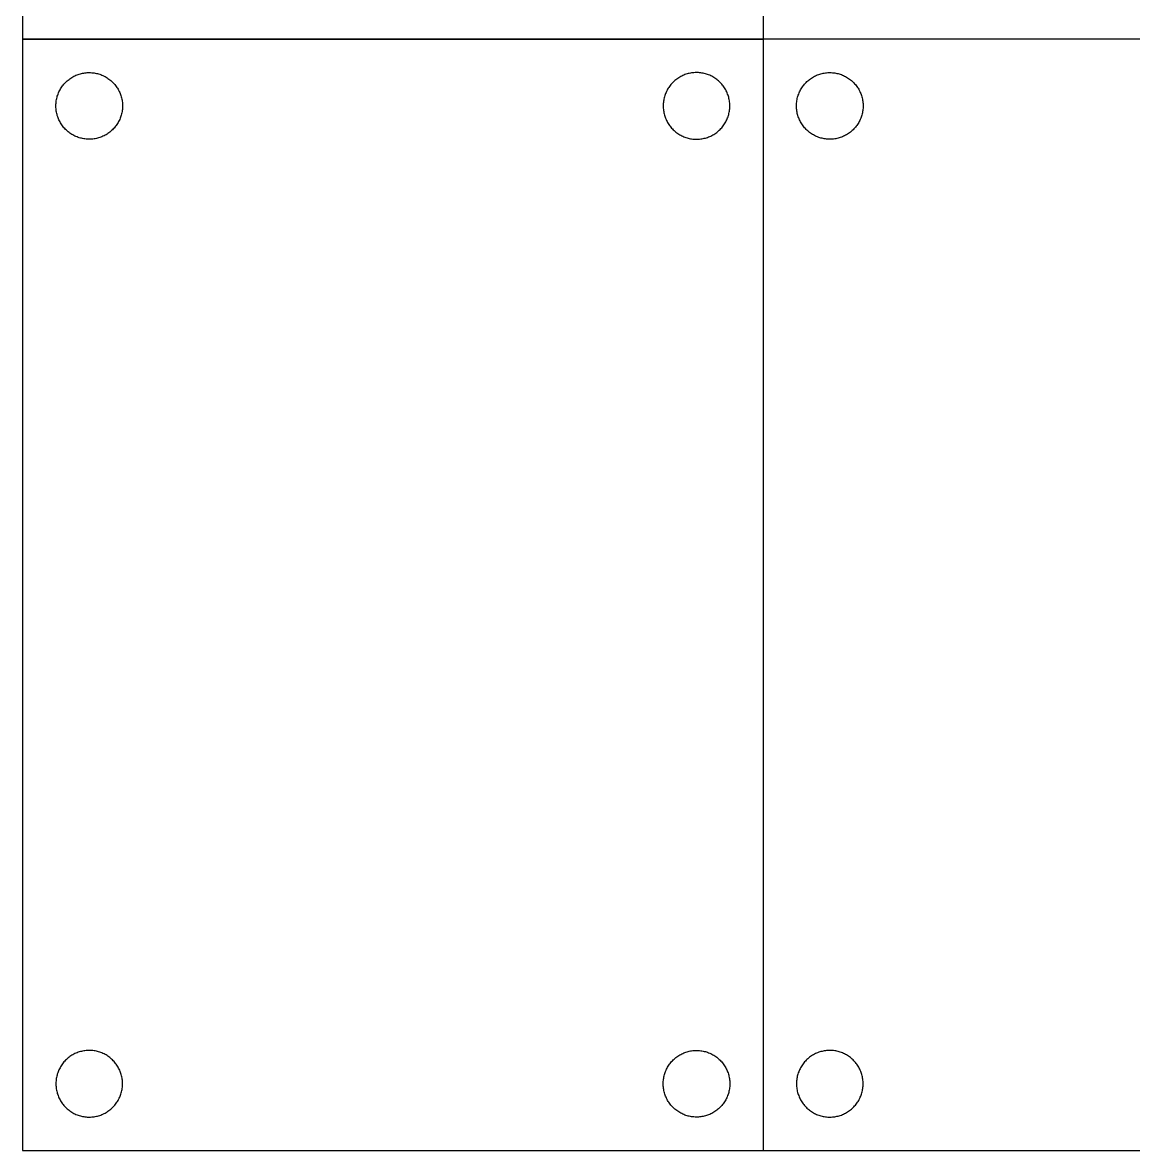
# Model space of a CAD drawing. Header units: millimetres. Extents: x 0 to 100, y 0 to 100.
# Drawn here: x 0 to 50, y 0 to 50.8 of the extents above; entities that cross this region are included whole.
import ezdxf

# ---------------------------------------------------------------- set-up
doc = ezdxf.new("R2010")
doc.units = ezdxf.units.MM
doc.header["$MEASUREMENT"] = 0
doc.layers.add('Default', color=178, linetype='Continuous', true_color=0x000000)

msp = doc.modelspace()

# ---------------------------------------------------------------- linework, layer by layer
at = {"layer": 'Default'}
for p, q in [((0, 100), (0, 0)), ((33.333, 100), (33.333, 0)), ((0, 50), (33.333, 50)), ((100, 50), (0, 50)), ((33.333, 50), (33.333, 0)), ((2.091, 48.193), (2.133, 48.224)), ((2.133, 48.224), (2.176, 48.253)), ((2.176, 48.253), (2.22, 48.281)), ((2.22, 48.281), (2.265, 48.308)), ((2.265, 48.308), (2.311, 48.332)), ((2.311, 48.332), (2.358, 48.355)), ((2.358, 48.355), (2.405, 48.377)), ((2.405, 48.377), (2.453, 48.397)), ((2.453, 48.397), (2.502, 48.415)), ((2.502, 48.415), (2.551, 48.431)), ((2.551, 48.431), (2.601, 48.446)), ((2.601, 48.446), (2.652, 48.459)), ((2.652, 48.459), (2.703, 48.47)), ((2.703, 48.47), (2.754, 48.48)), ((2.754, 48.48), (2.805, 48.487)), ((2.805, 48.487), (2.857, 48.493)), ((2.857, 48.493), (2.909, 48.497)), ((2.909, 48.497), (2.961, 48.499)), ((2.961, 48.499), (3.013, 48.5)), ((3.013, 48.5), (3.065, 48.499)), ((3.065, 48.499), (3.117, 48.495)), ((3.117, 48.495), (3.169, 48.49)), ((3.169, 48.49), (3.22, 48.484)), ((3.22, 48.484), (3.272, 48.475)), ((3.272, 48.475), (3.323, 48.465)), ((3.323, 48.465), (3.374, 48.453)), ((3.374, 48.453), (3.424, 48.439)), ((3.424, 48.439), (3.473, 48.423)), ((3.473, 48.423), (3.523, 48.406)), ((3.523, 48.406), (3.571, 48.387)), ((3.571, 48.387), (3.619, 48.366)), ((3.619, 48.366), (3.666, 48.344)), ((3.666, 48.344), (3.712, 48.32)), ((3.712, 48.32), (3.758, 48.295)), ((3.758, 48.295), (3.802, 48.268)), ((3.802, 48.268), (3.845, 48.239)), ((3.845, 48.239), (3.888, 48.209)), ((29.488, 48.239), (29.445, 48.209)), ((29.531, 48.268), (29.488, 48.239)), ((29.576, 48.295), (29.531, 48.268)), ((29.621, 48.32), (29.576, 48.295)), ((29.667, 48.344), (29.621, 48.32)), ((29.715, 48.366), (29.667, 48.344)), ((29.762, 48.387), (29.715, 48.366)), ((29.811, 48.406), (29.762, 48.387)), ((29.86, 48.423), (29.811, 48.406)), ((29.91, 48.439), (29.86, 48.423)), ((29.96, 48.453), (29.91, 48.439)), ((30.01, 48.465), (29.96, 48.453)), ((30.061, 48.475), (30.01, 48.465)), ((30.113, 48.484), (30.061, 48.475)), ((30.164, 48.49), (30.113, 48.484)), ((30.216, 48.495), (30.164, 48.49)), ((30.268, 48.499), (30.216, 48.495)), ((30.32, 48.5), (30.268, 48.499)), ((30.372, 48.499), (30.32, 48.5)), ((30.424, 48.497), (30.372, 48.499)), ((30.476, 48.493), (30.424, 48.497)), ((30.528, 48.487), (30.476, 48.493)), ((30.58, 48.48), (30.528, 48.487)), ((30.631, 48.47), (30.58, 48.48)), ((30.682, 48.459), (30.631, 48.47)), ((30.732, 48.446), (30.682, 48.459)), ((30.782, 48.431), (30.732, 48.446)), ((30.831, 48.415), (30.782, 48.431)), ((30.88, 48.397), (30.831, 48.415)), ((30.928, 48.377), (30.88, 48.397)), ((30.976, 48.355), (30.928, 48.377)), ((31.022, 48.332), (30.976, 48.355)), ((31.068, 48.308), (31.022, 48.332)), ((31.113, 48.281), (31.068, 48.308)), ((31.157, 48.253), (31.113, 48.281)), ((31.2, 48.224), (31.157, 48.253)), ((31.242, 48.193), (31.2, 48.224)), ((35.425, 48.193), (35.466, 48.224)), ((35.466, 48.224), (35.509, 48.253)), ((35.509, 48.253), (35.553, 48.281)), ((35.553, 48.281), (35.598, 48.308)), ((35.598, 48.308), (35.644, 48.332)), ((35.644, 48.332), (35.691, 48.355)), ((35.691, 48.355), (35.738, 48.377)), ((35.738, 48.377), (35.786, 48.397)), ((35.786, 48.397), (35.835, 48.415)), ((35.835, 48.415), (35.885, 48.431)), ((35.885, 48.431), (35.935, 48.446)), ((35.935, 48.446), (35.985, 48.459)), ((35.985, 48.459), (36.036, 48.47)), ((36.036, 48.47), (36.087, 48.48)), ((36.087, 48.48), (36.139, 48.487)), ((36.139, 48.487), (36.19, 48.493)), ((36.19, 48.493), (36.242, 48.497)), ((36.242, 48.497), (36.294, 48.499)), ((36.294, 48.499), (36.346, 48.5)), ((36.346, 48.5), (36.398, 48.499)), ((36.398, 48.499), (36.45, 48.495)), ((36.45, 48.495), (36.502, 48.49)), ((36.502, 48.49), (36.554, 48.484)), ((36.554, 48.484), (36.605, 48.475)), ((36.605, 48.475), (36.656, 48.465)), ((36.656, 48.465), (36.707, 48.453)), ((36.707, 48.453), (36.757, 48.439)), ((36.757, 48.439), (36.807, 48.423)), ((36.807, 48.423), (36.856, 48.406)), ((36.856, 48.406), (36.904, 48.387)), ((36.904, 48.387), (36.952, 48.366)), ((36.952, 48.366), (36.999, 48.344)), ((36.999, 48.344), (37.045, 48.32)), ((37.045, 48.32), (37.091, 48.295)), ((37.091, 48.295), (37.135, 48.268)), ((37.135, 48.268), (37.179, 48.239)), ((37.179, 48.239), (37.221, 48.209)), ((1.662, 47.678), (1.686, 47.724)), ((1.686, 47.724), (1.712, 47.769)), ((1.712, 47.769), (1.739, 47.813)), ((1.739, 47.813), (1.768, 47.856)), ((1.768, 47.856), (1.799, 47.898)), ((1.799, 47.898), (1.831, 47.94)), ((1.831, 47.94), (1.864, 47.98)), ((1.864, 47.98), (1.899, 48.018)), ((1.899, 48.018), (1.935, 48.056)), ((1.935, 48.056), (1.972, 48.092)), ((1.972, 48.092), (2.011, 48.127)), ((2.011, 48.127), (2.05, 48.161)), ((2.05, 48.161), (2.091, 48.193)), ((3.888, 48.209), (3.929, 48.177)), ((3.929, 48.177), (3.97, 48.144)), ((3.97, 48.144), (4.009, 48.11)), ((4.009, 48.11), (4.047, 48.074)), ((4.047, 48.074), (4.083, 48.037)), ((4.083, 48.037), (4.119, 47.999)), ((4.119, 47.999), (4.153, 47.96)), ((4.153, 47.96), (4.185, 47.919)), ((4.185, 47.919), (4.217, 47.877)), ((4.217, 47.877), (4.246, 47.835)), ((4.246, 47.835), (4.275, 47.791)), ((4.275, 47.791), (4.301, 47.746)), ((4.301, 47.746), (4.326, 47.701)), ((29.032, 47.746), (29.007, 47.701)), ((29.059, 47.791), (29.032, 47.746)), ((29.087, 47.835), (29.059, 47.791)), ((29.117, 47.877), (29.087, 47.835)), ((29.148, 47.919), (29.117, 47.877)), ((29.181, 47.96), (29.148, 47.919)), ((29.215, 47.999), (29.181, 47.96)), ((29.25, 48.037), (29.215, 47.999)), ((29.287, 48.074), (29.25, 48.037)), ((29.324, 48.11), (29.287, 48.074)), ((29.364, 48.144), (29.324, 48.11)), ((29.404, 48.177), (29.364, 48.144)), ((29.445, 48.209), (29.404, 48.177)), ((31.283, 48.161), (31.242, 48.193)), ((31.323, 48.127), (31.283, 48.161)), ((31.361, 48.092), (31.323, 48.127)), ((31.399, 48.056), (31.361, 48.092)), ((31.435, 48.018), (31.399, 48.056)), ((31.469, 47.98), (31.435, 48.018)), ((31.503, 47.94), (31.469, 47.98)), ((31.534, 47.898), (31.503, 47.94)), ((31.565, 47.856), (31.534, 47.898)), ((31.594, 47.813), (31.565, 47.856)), ((31.621, 47.769), (31.594, 47.813)), ((31.647, 47.724), (31.621, 47.769)), ((31.672, 47.678), (31.647, 47.724)), ((34.995, 47.678), (35.019, 47.724)), ((35.019, 47.724), (35.045, 47.769)), ((35.045, 47.769), (35.073, 47.813)), ((35.073, 47.813), (35.102, 47.856)), ((35.102, 47.856), (35.132, 47.898)), ((35.132, 47.898), (35.164, 47.94)), ((35.164, 47.94), (35.197, 47.98)), ((35.197, 47.98), (35.232, 48.018)), ((35.232, 48.018), (35.268, 48.056)), ((35.268, 48.056), (35.305, 48.092)), ((35.305, 48.092), (35.344, 48.127)), ((35.344, 48.127), (35.384, 48.161)), ((35.384, 48.161), (35.425, 48.193)), ((37.221, 48.209), (37.263, 48.177)), ((37.263, 48.177), (37.303, 48.144)), ((37.303, 48.144), (37.342, 48.11)), ((37.342, 48.11), (37.38, 48.074)), ((37.38, 48.074), (37.417, 48.037)), ((37.417, 48.037), (37.452, 47.999)), ((37.452, 47.999), (37.486, 47.96)), ((37.486, 47.96), (37.519, 47.919)), ((37.519, 47.919), (37.55, 47.877)), ((37.55, 47.877), (37.58, 47.835)), ((37.58, 47.835), (37.608, 47.791)), ((37.608, 47.791), (37.635, 47.746)), ((37.635, 47.746), (37.66, 47.701)), ((1.511, 47.182), (1.518, 47.233)), ((1.518, 47.233), (1.527, 47.285)), ((1.527, 47.285), (1.538, 47.336)), ((1.538, 47.336), (1.551, 47.386)), ((1.551, 47.386), (1.565, 47.436)), ((1.565, 47.436), (1.581, 47.486)), ((1.581, 47.486), (1.599, 47.535)), ((1.599, 47.535), (1.618, 47.583)), ((1.618, 47.583), (1.639, 47.631)), ((1.639, 47.631), (1.662, 47.678)), ((4.326, 47.701), (4.35, 47.654)), ((4.35, 47.654), (4.372, 47.607)), ((4.372, 47.607), (4.392, 47.559)), ((4.392, 47.559), (4.411, 47.51)), ((4.411, 47.51), (4.427, 47.461)), ((4.427, 47.461), (4.443, 47.411)), ((4.443, 47.411), (4.456, 47.361)), ((4.456, 47.361), (4.468, 47.31)), ((4.468, 47.31), (4.477, 47.259)), ((4.477, 47.259), (4.486, 47.208)), ((4.486, 47.208), (4.492, 47.156)), ((28.848, 47.208), (28.841, 47.156)), ((28.856, 47.259), (28.848, 47.208)), ((28.866, 47.31), (28.856, 47.259)), ((28.877, 47.361), (28.866, 47.31)), ((28.891, 47.411), (28.877, 47.361)), ((28.906, 47.461), (28.891, 47.411)), ((28.923, 47.51), (28.906, 47.461)), ((28.941, 47.559), (28.923, 47.51)), ((28.962, 47.607), (28.941, 47.559)), ((28.983, 47.654), (28.962, 47.607)), ((29.007, 47.701), (28.983, 47.654)), ((31.694, 47.631), (31.672, 47.678)), ((31.715, 47.583), (31.694, 47.631)), ((31.735, 47.535), (31.715, 47.583)), ((31.753, 47.486), (31.735, 47.535)), ((31.769, 47.436), (31.753, 47.486)), ((31.783, 47.386), (31.769, 47.436)), ((31.795, 47.336), (31.783, 47.386)), ((31.806, 47.285), (31.795, 47.336)), ((31.815, 47.233), (31.806, 47.285)), ((31.822, 47.182), (31.815, 47.233)), ((34.844, 47.182), (34.852, 47.233)), ((34.852, 47.233), (34.861, 47.285)), ((34.861, 47.285), (34.871, 47.336)), ((34.871, 47.336), (34.884, 47.386)), ((34.884, 47.386), (34.898, 47.436)), ((34.898, 47.436), (34.914, 47.486)), ((34.914, 47.486), (34.932, 47.535)), ((34.932, 47.535), (34.951, 47.583)), ((34.951, 47.583), (34.972, 47.631)), ((34.972, 47.631), (34.995, 47.678)), ((37.66, 47.701), (37.683, 47.654)), ((37.683, 47.654), (37.705, 47.607)), ((37.705, 47.607), (37.725, 47.559)), ((37.725, 47.559), (37.744, 47.51)), ((37.744, 47.51), (37.761, 47.461)), ((37.761, 47.461), (37.776, 47.411)), ((37.776, 47.411), (37.789, 47.361)), ((37.789, 47.361), (37.801, 47.31)), ((37.801, 47.31), (37.811, 47.259)), ((37.811, 47.259), (37.819, 47.208)), ((37.819, 47.208), (37.825, 47.156)), ((1.5, 47.026), (1.502, 47.078)), ((1.5, 46.974), (1.5, 47.026)), ((1.502, 46.922), (1.5, 46.974)), ((1.502, 47.078), (1.506, 47.13)), ((1.506, 46.87), (1.502, 46.922)), ((1.506, 47.13), (1.511, 47.182)), ((1.511, 46.818), (1.506, 46.87)), ((1.518, 46.767), (1.511, 46.818)), ((1.527, 46.715), (1.518, 46.767)), ((1.538, 46.664), (1.527, 46.715)), ((4.477, 46.741), (4.468, 46.69)), ((4.486, 46.792), (4.477, 46.741)), ((4.492, 46.844), (4.486, 46.792)), ((4.492, 47.156), (4.496, 47.104)), ((4.496, 46.896), (4.492, 46.844)), ((4.496, 47.104), (4.499, 47.052)), ((4.499, 46.948), (4.496, 46.896)), ((4.499, 47.052), (4.5, 47)), ((4.5, 47), (4.499, 46.948)), ((28.834, 47.052), (28.833, 47)), ((28.833, 47), (28.834, 46.948)), ((28.837, 47.104), (28.834, 47.052)), ((28.834, 46.948), (28.837, 46.896)), ((28.841, 47.156), (28.837, 47.104)), ((28.837, 46.896), (28.841, 46.844)), ((28.841, 46.844), (28.848, 46.792)), ((28.848, 46.792), (28.856, 46.741)), ((28.856, 46.741), (28.866, 46.69)), ((31.795, 46.664), (31.806, 46.715)), ((31.806, 46.715), (31.815, 46.767)), ((31.815, 46.767), (31.822, 46.818)), ((31.828, 47.13), (31.822, 47.182)), ((31.822, 46.818), (31.828, 46.87)), ((31.831, 47.078), (31.828, 47.13)), ((31.828, 46.87), (31.831, 46.922)), ((31.833, 47.026), (31.831, 47.078)), ((31.831, 46.922), (31.833, 46.974)), ((31.833, 46.974), (31.833, 47.026)), ((34.834, 47.026), (34.835, 47.078)), ((34.834, 46.974), (34.834, 47.026)), ((34.835, 46.922), (34.834, 46.974)), ((34.835, 47.078), (34.839, 47.13)), ((34.839, 46.87), (34.835, 46.922)), ((34.839, 47.13), (34.844, 47.182)), ((34.844, 46.818), (34.839, 46.87)), ((34.852, 46.767), (34.844, 46.818)), ((34.861, 46.715), (34.852, 46.767)), ((34.871, 46.664), (34.861, 46.715)), ((37.811, 46.741), (37.801, 46.69)), ((37.819, 46.792), (37.811, 46.741)), ((37.825, 46.844), (37.819, 46.792)), ((37.825, 47.156), (37.83, 47.104)), ((37.83, 46.896), (37.825, 46.844)), ((37.83, 47.104), (37.832, 47.052)), ((37.832, 46.948), (37.83, 46.896)), ((37.832, 47.052), (37.833, 47)), ((37.833, 47), (37.832, 46.948)), ((1.551, 46.614), (1.538, 46.664)), ((1.565, 46.564), (1.551, 46.614)), ((1.581, 46.514), (1.565, 46.564)), ((1.599, 46.465), (1.581, 46.514)), ((1.618, 46.417), (1.599, 46.465)), ((1.639, 46.369), (1.618, 46.417)), ((1.662, 46.322), (1.639, 46.369)), ((1.686, 46.276), (1.662, 46.322)), ((1.712, 46.231), (1.686, 46.276)), ((1.739, 46.187), (1.712, 46.231)), ((1.768, 46.144), (1.739, 46.187)), ((4.275, 46.209), (4.246, 46.165)), ((4.301, 46.254), (4.275, 46.209)), ((4.326, 46.299), (4.301, 46.254)), ((4.35, 46.346), (4.326, 46.299)), ((4.372, 46.393), (4.35, 46.346)), ((4.392, 46.441), (4.372, 46.393)), ((4.411, 46.49), (4.392, 46.441)), ((4.427, 46.539), (4.411, 46.49)), ((4.443, 46.589), (4.427, 46.539)), ((4.456, 46.639), (4.443, 46.589)), ((4.468, 46.69), (4.456, 46.639)), ((28.866, 46.69), (28.877, 46.639)), ((28.877, 46.639), (28.891, 46.589)), ((28.891, 46.589), (28.906, 46.539)), ((28.906, 46.539), (28.923, 46.49)), ((28.923, 46.49), (28.941, 46.441)), ((28.941, 46.441), (28.962, 46.393)), ((28.962, 46.393), (28.983, 46.346)), ((28.983, 46.346), (29.007, 46.299)), ((29.007, 46.299), (29.032, 46.254)), ((29.032, 46.254), (29.059, 46.209)), ((29.059, 46.209), (29.087, 46.165)), ((31.565, 46.144), (31.594, 46.187)), ((31.594, 46.187), (31.621, 46.231)), ((31.621, 46.231), (31.647, 46.276)), ((31.647, 46.276), (31.672, 46.322)), ((31.672, 46.322), (31.694, 46.369)), ((31.694, 46.369), (31.715, 46.417)), ((31.715, 46.417), (31.735, 46.465)), ((31.735, 46.465), (31.753, 46.514)), ((31.753, 46.514), (31.769, 46.564)), ((31.769, 46.564), (31.783, 46.614)), ((31.783, 46.614), (31.795, 46.664)), ((34.884, 46.614), (34.871, 46.664)), ((34.898, 46.564), (34.884, 46.614)), ((34.914, 46.514), (34.898, 46.564)), ((34.932, 46.465), (34.914, 46.514)), ((34.951, 46.417), (34.932, 46.465)), ((34.972, 46.369), (34.951, 46.417)), ((34.995, 46.322), (34.972, 46.369)), ((35.019, 46.276), (34.995, 46.322)), ((35.045, 46.231), (35.019, 46.276)), ((35.073, 46.187), (35.045, 46.231)), ((35.102, 46.144), (35.073, 46.187)), ((37.608, 46.209), (37.58, 46.165)), ((37.635, 46.254), (37.608, 46.209)), ((37.66, 46.299), (37.635, 46.254)), ((37.683, 46.346), (37.66, 46.299)), ((37.705, 46.393), (37.683, 46.346)), ((37.725, 46.441), (37.705, 46.393)), ((37.744, 46.49), (37.725, 46.441)), ((37.761, 46.539), (37.744, 46.49)), ((37.776, 46.589), (37.761, 46.539)), ((37.789, 46.639), (37.776, 46.589)), ((37.801, 46.69), (37.789, 46.639)), ((1.799, 46.102), (1.768, 46.144)), ((1.831, 46.06), (1.799, 46.102)), ((1.864, 46.02), (1.831, 46.06)), ((1.899, 45.982), (1.864, 46.02)), ((1.935, 45.944), (1.899, 45.982)), ((1.972, 45.908), (1.935, 45.944)), ((2.011, 45.873), (1.972, 45.908)), ((2.05, 45.839), (2.011, 45.873)), ((2.091, 45.807), (2.05, 45.839)), ((2.133, 45.776), (2.091, 45.807)), ((2.176, 45.747), (2.133, 45.776)), ((2.22, 45.719), (2.176, 45.747)), ((2.265, 45.692), (2.22, 45.719)), ((2.311, 45.668), (2.265, 45.692)), ((3.712, 45.68), (3.666, 45.656)), ((3.758, 45.705), (3.712, 45.68)), ((3.802, 45.732), (3.758, 45.705)), ((3.845, 45.761), (3.802, 45.732)), ((3.888, 45.791), (3.845, 45.761)), ((3.929, 45.823), (3.888, 45.791)), ((3.97, 45.856), (3.929, 45.823)), ((4.009, 45.89), (3.97, 45.856)), ((4.047, 45.926), (4.009, 45.89)), ((4.083, 45.963), (4.047, 45.926)), ((4.119, 46.001), (4.083, 45.963)), ((4.153, 46.04), (4.119, 46.001)), ((4.185, 46.081), (4.153, 46.04)), ((4.217, 46.123), (4.185, 46.081)), ((4.246, 46.165), (4.217, 46.123)), ((29.087, 46.165), (29.117, 46.123)), ((29.117, 46.123), (29.148, 46.081)), ((29.148, 46.081), (29.181, 46.04)), ((29.181, 46.04), (29.215, 46.001)), ((29.215, 46.001), (29.25, 45.963)), ((29.25, 45.963), (29.287, 45.926)), ((29.287, 45.926), (29.324, 45.89)), ((29.324, 45.89), (29.364, 45.856)), ((29.364, 45.856), (29.404, 45.823)), ((29.404, 45.823), (29.445, 45.791)), ((29.445, 45.791), (29.488, 45.761)), ((29.488, 45.761), (29.531, 45.732)), ((29.531, 45.732), (29.576, 45.705)), ((29.576, 45.705), (29.621, 45.68)), ((29.621, 45.68), (29.667, 45.656)), ((31.022, 45.668), (31.068, 45.692)), ((31.068, 45.692), (31.113, 45.719)), ((31.113, 45.719), (31.157, 45.747)), ((31.157, 45.747), (31.2, 45.776)), ((31.2, 45.776), (31.242, 45.807)), ((31.242, 45.807), (31.283, 45.839)), ((31.283, 45.839), (31.323, 45.873)), ((31.323, 45.873), (31.361, 45.908)), ((31.361, 45.908), (31.399, 45.944)), ((31.399, 45.944), (31.435, 45.982)), ((31.435, 45.982), (31.469, 46.02)), ((31.469, 46.02), (31.503, 46.06)), ((31.503, 46.06), (31.534, 46.102)), ((31.534, 46.102), (31.565, 46.144)), ((35.132, 46.102), (35.102, 46.144)), ((35.164, 46.06), (35.132, 46.102)), ((35.197, 46.02), (35.164, 46.06)), ((35.232, 45.982), (35.197, 46.02)), ((35.268, 45.944), (35.232, 45.982)), ((35.305, 45.908), (35.268, 45.944)), ((35.344, 45.873), (35.305, 45.908)), ((35.384, 45.839), (35.344, 45.873)), ((35.425, 45.807), (35.384, 45.839)), ((35.466, 45.776), (35.425, 45.807)), ((35.509, 45.747), (35.466, 45.776)), ((35.553, 45.719), (35.509, 45.747)), ((35.598, 45.692), (35.553, 45.719)), ((35.644, 45.668), (35.598, 45.692)), ((37.045, 45.68), (36.999, 45.656)), ((37.091, 45.705), (37.045, 45.68)), ((37.135, 45.732), (37.091, 45.705)), ((37.179, 45.761), (37.135, 45.732)), ((37.221, 45.791), (37.179, 45.761)), ((37.263, 45.823), (37.221, 45.791)), ((37.303, 45.856), (37.263, 45.823)), ((37.342, 45.89), (37.303, 45.856)), ((37.38, 45.926), (37.342, 45.89)), ((37.417, 45.963), (37.38, 45.926)), ((37.452, 46.001), (37.417, 45.963)), ((37.486, 46.04), (37.452, 46.001)), ((37.519, 46.081), (37.486, 46.04)), ((37.55, 46.123), (37.519, 46.081)), ((37.58, 46.165), (37.55, 46.123)), ((2.358, 45.645), (2.311, 45.668)), ((2.405, 45.623), (2.358, 45.645)), ((2.453, 45.603), (2.405, 45.623)), ((2.502, 45.585), (2.453, 45.603)), ((2.551, 45.569), (2.502, 45.585)), ((2.601, 45.554), (2.551, 45.569)), ((2.652, 45.541), (2.601, 45.554)), ((2.703, 45.53), (2.652, 45.541)), ((2.754, 45.52), (2.703, 45.53)), ((2.805, 45.513), (2.754, 45.52)), ((2.857, 45.507), (2.805, 45.513)), ((2.909, 45.503), (2.857, 45.507)), ((2.961, 45.501), (2.909, 45.503)), ((3.013, 45.5), (2.961, 45.501)), ((3.065, 45.501), (3.013, 45.5)), ((3.117, 45.505), (3.065, 45.501)), ((3.169, 45.51), (3.117, 45.505)), ((3.22, 45.516), (3.169, 45.51)), ((3.272, 45.525), (3.22, 45.516)), ((3.323, 45.535), (3.272, 45.525)), ((3.374, 45.547), (3.323, 45.535)), ((3.424, 45.561), (3.374, 45.547)), ((3.473, 45.577), (3.424, 45.561)), ((3.523, 45.594), (3.473, 45.577)), ((3.571, 45.613), (3.523, 45.594)), ((3.619, 45.634), (3.571, 45.613)), ((3.666, 45.656), (3.619, 45.634)), ((29.667, 45.656), (29.715, 45.634)), ((29.715, 45.634), (29.762, 45.613)), ((29.762, 45.613), (29.811, 45.594)), ((29.811, 45.594), (29.86, 45.577)), ((29.86, 45.577), (29.91, 45.561)), ((29.91, 45.561), (29.96, 45.547)), ((29.96, 45.547), (30.01, 45.535)), ((30.01, 45.535), (30.061, 45.525)), ((30.061, 45.525), (30.113, 45.516)), ((30.113, 45.516), (30.164, 45.51)), ((30.164, 45.51), (30.216, 45.505)), ((30.216, 45.505), (30.268, 45.501)), ((30.268, 45.501), (30.32, 45.5)), ((30.32, 45.5), (30.372, 45.501)), ((30.372, 45.501), (30.424, 45.503)), ((30.424, 45.503), (30.476, 45.507)), ((30.476, 45.507), (30.528, 45.513)), ((30.528, 45.513), (30.58, 45.52)), ((30.58, 45.52), (30.631, 45.53)), ((30.631, 45.53), (30.682, 45.541)), ((30.682, 45.541), (30.732, 45.554)), ((30.732, 45.554), (30.782, 45.569)), ((30.782, 45.569), (30.831, 45.585)), ((30.831, 45.585), (30.88, 45.603)), ((30.88, 45.603), (30.928, 45.623)), ((30.928, 45.623), (30.976, 45.645)), ((30.976, 45.645), (31.022, 45.668)), ((35.691, 45.645), (35.644, 45.668)), ((35.738, 45.623), (35.691, 45.645)), ((35.786, 45.603), (35.738, 45.623)), ((35.835, 45.585), (35.786, 45.603)), ((35.885, 45.569), (35.835, 45.585)), ((35.935, 45.554), (35.885, 45.569)), ((35.985, 45.541), (35.935, 45.554)), ((36.036, 45.53), (35.985, 45.541)), ((36.087, 45.52), (36.036, 45.53)), ((36.139, 45.513), (36.087, 45.52)), ((36.19, 45.507), (36.139, 45.513)), ((36.242, 45.503), (36.19, 45.507)), ((36.294, 45.501), (36.242, 45.503)), ((36.346, 45.5), (36.294, 45.501)), ((36.398, 45.501), (36.346, 45.5)), ((36.45, 45.505), (36.398, 45.501)), ((36.502, 45.51), (36.45, 45.505)), ((36.554, 45.516), (36.502, 45.51)), ((36.605, 45.525), (36.554, 45.516)), ((36.656, 45.535), (36.605, 45.525)), ((36.707, 45.547), (36.656, 45.535)), ((36.757, 45.561), (36.707, 45.547)), ((36.807, 45.577), (36.757, 45.561)), ((36.856, 45.594), (36.807, 45.577)), ((36.904, 45.613), (36.856, 45.594)), ((36.952, 45.634), (36.904, 45.613)), ((36.999, 45.656), (36.952, 45.634)), ((1.972, 4.092), (1.935, 4.056)), ((2.011, 4.127), (1.972, 4.092)), ((2.05, 4.161), (2.011, 4.127)), ((2.091, 4.193), (2.05, 4.161)), ((2.133, 4.224), (2.091, 4.193)), ((2.176, 4.253), (2.133, 4.224)), ((2.22, 4.281), (2.176, 4.253)), ((2.265, 4.308), (2.22, 4.281)), ((2.311, 4.332), (2.265, 4.308)), ((2.358, 4.355), (2.311, 4.332)), ((2.405, 4.377), (2.358, 4.355)), ((2.453, 4.397), (2.405, 4.377)), ((2.502, 4.415), (2.453, 4.397)), ((2.551, 4.431), (2.502, 4.415)), ((2.601, 4.446), (2.551, 4.431)), ((2.652, 4.459), (2.601, 4.446)), ((2.703, 4.47), (2.652, 4.459)), ((2.754, 4.48), (2.703, 4.47)), ((2.805, 4.487), (2.754, 4.48)), ((2.857, 4.493), (2.805, 4.487)), ((2.909, 4.497), (2.857, 4.493)), ((2.961, 4.499), (2.909, 4.497)), ((3.013, 4.5), (2.961, 4.499)), ((3.065, 4.499), (3.013, 4.5)), ((3.117, 4.495), (3.065, 4.499)), ((3.169, 4.49), (3.117, 4.495)), ((3.22, 4.484), (3.169, 4.49)), ((3.272, 4.475), (3.22, 4.484)), ((3.323, 4.465), (3.272, 4.475)), ((3.374, 4.453), (3.323, 4.465)), ((3.424, 4.439), (3.374, 4.453)), ((3.473, 4.423), (3.424, 4.439)), ((3.523, 4.406), (3.473, 4.423)), ((3.571, 4.387), (3.523, 4.406)), ((3.619, 4.366), (3.571, 4.387)), ((3.666, 4.344), (3.619, 4.366)), ((3.712, 4.32), (3.666, 4.344)), ((3.758, 4.295), (3.712, 4.32)), ((3.802, 4.268), (3.758, 4.295)), ((3.845, 4.239), (3.802, 4.268)), ((3.888, 4.209), (3.845, 4.239)), ((3.929, 4.177), (3.888, 4.209)), ((3.97, 4.144), (3.929, 4.177)), ((4.009, 4.11), (3.97, 4.144)), ((4.047, 4.074), (4.009, 4.11)), ((4.083, 4.037), (4.047, 4.074)), ((29.25, 4.037), (29.287, 4.074)), ((29.287, 4.074), (29.324, 4.11)), ((29.324, 4.11), (29.364, 4.144)), ((29.364, 4.144), (29.404, 4.177)), ((29.404, 4.177), (29.445, 4.209)), ((29.445, 4.209), (29.488, 4.239)), ((29.488, 4.239), (29.531, 4.268)), ((29.531, 4.268), (29.576, 4.295)), ((29.576, 4.295), (29.621, 4.32)), ((29.621, 4.32), (29.667, 4.344)), ((29.667, 4.344), (29.715, 4.366)), ((29.715, 4.366), (29.762, 4.387)), ((29.762, 4.387), (29.811, 4.406)), ((29.811, 4.406), (29.86, 4.423)), ((29.86, 4.423), (29.91, 4.439)), ((29.91, 4.439), (29.96, 4.453)), ((29.96, 4.453), (30.01, 4.465)), ((30.01, 4.465), (30.061, 4.475)), ((30.061, 4.475), (30.113, 4.484)), ((30.113, 4.484), (30.164, 4.49)), ((30.164, 4.49), (30.216, 4.495)), ((30.216, 4.495), (30.268, 4.499)), ((30.268, 4.499), (30.32, 4.5)), ((30.32, 4.5), (30.372, 4.499)), ((30.372, 4.499), (30.424, 4.497)), ((30.424, 4.497), (30.476, 4.493)), ((30.476, 4.493), (30.528, 4.487)), ((30.528, 4.487), (30.58, 4.48)), ((30.58, 4.48), (30.631, 4.47)), ((30.631, 4.47), (30.682, 4.459)), ((30.682, 4.459), (30.732, 4.446)), ((30.732, 4.446), (30.782, 4.431)), ((30.782, 4.431), (30.831, 4.415)), ((30.831, 4.415), (30.88, 4.397)), ((30.88, 4.397), (30.928, 4.377)), ((30.928, 4.377), (30.976, 4.355)), ((30.976, 4.355), (31.022, 4.332)), ((31.022, 4.332), (31.068, 4.308)), ((31.068, 4.308), (31.113, 4.281)), ((31.113, 4.281), (31.157, 4.253)), ((31.157, 4.253), (31.2, 4.224)), ((31.2, 4.224), (31.242, 4.193)), ((31.242, 4.193), (31.283, 4.161)), ((31.283, 4.161), (31.323, 4.127)), ((31.323, 4.127), (31.361, 4.092)), ((31.361, 4.092), (31.399, 4.056)), ((35.305, 4.092), (35.268, 4.056)), ((35.344, 4.127), (35.305, 4.092)), ((35.384, 4.161), (35.344, 4.127)), ((35.425, 4.193), (35.384, 4.161)), ((35.466, 4.224), (35.425, 4.193)), ((35.509, 4.253), (35.466, 4.224)), ((35.553, 4.281), (35.509, 4.253)), ((35.598, 4.308), (35.553, 4.281)), ((35.644, 4.332), (35.598, 4.308)), ((35.691, 4.355), (35.644, 4.332)), ((35.738, 4.377), (35.691, 4.355)), ((35.786, 4.397), (35.738, 4.377)), ((35.835, 4.415), (35.786, 4.397)), ((35.885, 4.431), (35.835, 4.415)), ((35.935, 4.446), (35.885, 4.431)), ((35.985, 4.459), (35.935, 4.446)), ((36.036, 4.47), (35.985, 4.459)), ((36.087, 4.48), (36.036, 4.47)), ((36.139, 4.487), (36.087, 4.48)), ((36.19, 4.493), (36.139, 4.487)), ((36.242, 4.497), (36.19, 4.493)), ((36.294, 4.499), (36.242, 4.497)), ((36.346, 4.5), (36.294, 4.499)), ((36.398, 4.499), (36.346, 4.5)), ((36.45, 4.495), (36.398, 4.499)), ((36.502, 4.49), (36.45, 4.495)), ((36.554, 4.484), (36.502, 4.49)), ((36.605, 4.475), (36.554, 4.484)), ((36.656, 4.465), (36.605, 4.475)), ((36.707, 4.453), (36.656, 4.465)), ((36.757, 4.439), (36.707, 4.453)), ((36.807, 4.423), (36.757, 4.439)), ((36.856, 4.406), (36.807, 4.423)), ((36.904, 4.387), (36.856, 4.406)), ((36.952, 4.366), (36.904, 4.387)), ((36.999, 4.344), (36.952, 4.366)), ((37.045, 4.32), (36.999, 4.344)), ((37.091, 4.295), (37.045, 4.32)), ((37.135, 4.268), (37.091, 4.295)), ((37.179, 4.239), (37.135, 4.268)), ((37.221, 4.209), (37.179, 4.239)), ((37.263, 4.177), (37.221, 4.209)), ((37.303, 4.144), (37.263, 4.177)), ((37.342, 4.11), (37.303, 4.144)), ((37.38, 4.074), (37.342, 4.11)), ((37.417, 4.037), (37.38, 4.074)), ((1.618, 3.583), (1.599, 3.535)), ((1.639, 3.631), (1.618, 3.583)), ((1.662, 3.678), (1.639, 3.631)), ((1.686, 3.724), (1.662, 3.678)), ((1.712, 3.769), (1.686, 3.724)), ((1.739, 3.813), (1.712, 3.769)), ((1.768, 3.856), (1.739, 3.813)), ((1.799, 3.898), (1.768, 3.856)), ((1.831, 3.94), (1.799, 3.898)), ((1.864, 3.98), (1.831, 3.94)), ((1.899, 4.018), (1.864, 3.98)), ((1.935, 4.056), (1.899, 4.018)), ((4.119, 3.999), (4.083, 4.037)), ((4.153, 3.96), (4.119, 3.999)), ((4.185, 3.919), (4.153, 3.96)), ((4.217, 3.877), (4.185, 3.919)), ((4.246, 3.835), (4.217, 3.877)), ((4.275, 3.791), (4.246, 3.835)), ((4.301, 3.746), (4.275, 3.791)), ((4.326, 3.701), (4.301, 3.746)), ((4.35, 3.654), (4.326, 3.701)), ((4.372, 3.607), (4.35, 3.654)), ((4.392, 3.559), (4.372, 3.607)), ((4.411, 3.51), (4.392, 3.559)), ((28.923, 3.51), (28.941, 3.559)), ((28.941, 3.559), (28.962, 3.607)), ((28.962, 3.607), (28.983, 3.654)), ((28.983, 3.654), (29.007, 3.701)), ((29.007, 3.701), (29.032, 3.746)), ((29.032, 3.746), (29.059, 3.791)), ((29.059, 3.791), (29.087, 3.835)), ((29.087, 3.835), (29.117, 3.877)), ((29.117, 3.877), (29.148, 3.919)), ((29.148, 3.919), (29.181, 3.96)), ((29.181, 3.96), (29.215, 3.999)), ((29.215, 3.999), (29.25, 4.037)), ((31.399, 4.056), (31.435, 4.018)), ((31.435, 4.018), (31.469, 3.98)), ((31.469, 3.98), (31.503, 3.94)), ((31.503, 3.94), (31.534, 3.898)), ((31.534, 3.898), (31.565, 3.856)), ((31.565, 3.856), (31.594, 3.813)), ((31.594, 3.813), (31.621, 3.769)), ((31.621, 3.769), (31.647, 3.724)), ((31.647, 3.724), (31.672, 3.678)), ((31.672, 3.678), (31.694, 3.631)), ((31.694, 3.631), (31.715, 3.583)), ((31.715, 3.583), (31.735, 3.535)), ((34.951, 3.583), (34.932, 3.535)), ((34.972, 3.631), (34.951, 3.583)), ((34.995, 3.678), (34.972, 3.631)), ((35.019, 3.724), (34.995, 3.678)), ((35.045, 3.769), (35.019, 3.724)), ((35.073, 3.813), (35.045, 3.769)), ((35.102, 3.856), (35.073, 3.813)), ((35.132, 3.898), (35.102, 3.856)), ((35.164, 3.94), (35.132, 3.898)), ((35.197, 3.98), (35.164, 3.94)), ((35.232, 4.018), (35.197, 3.98)), ((35.268, 4.056), (35.232, 4.018)), ((37.452, 3.999), (37.417, 4.037)), ((37.486, 3.96), (37.452, 3.999)), ((37.519, 3.919), (37.486, 3.96)), ((37.55, 3.877), (37.519, 3.919)), ((37.58, 3.835), (37.55, 3.877)), ((37.608, 3.791), (37.58, 3.835)), ((37.635, 3.746), (37.608, 3.791)), ((37.66, 3.701), (37.635, 3.746)), ((37.683, 3.654), (37.66, 3.701)), ((37.705, 3.607), (37.683, 3.654)), ((37.725, 3.559), (37.705, 3.607)), ((37.744, 3.51), (37.725, 3.559)), ((1.502, 3.078), (1.5, 3.026)), ((1.506, 3.13), (1.502, 3.078)), ((1.511, 3.182), (1.506, 3.13)), ((1.518, 3.233), (1.511, 3.182)), ((1.527, 3.285), (1.518, 3.233)), ((1.538, 3.336), (1.527, 3.285)), ((1.551, 3.386), (1.538, 3.336)), ((1.565, 3.436), (1.551, 3.386)), ((1.581, 3.486), (1.565, 3.436)), ((1.599, 3.535), (1.581, 3.486)), ((4.427, 3.461), (4.411, 3.51)), ((4.443, 3.411), (4.427, 3.461)), ((4.456, 3.361), (4.443, 3.411)), ((4.468, 3.31), (4.456, 3.361)), ((4.477, 3.259), (4.468, 3.31)), ((4.486, 3.208), (4.477, 3.259)), ((4.492, 3.156), (4.486, 3.208)), ((4.496, 3.104), (4.492, 3.156)), ((4.499, 3.052), (4.496, 3.104)), ((4.5, 3), (4.499, 3.052)), ((28.833, 3), (28.834, 3.052)), ((28.834, 3.052), (28.837, 3.104)), ((28.837, 3.104), (28.841, 3.156)), ((28.841, 3.156), (28.848, 3.208)), ((28.848, 3.208), (28.856, 3.259)), ((28.856, 3.259), (28.866, 3.31)), ((28.866, 3.31), (28.877, 3.361)), ((28.877, 3.361), (28.891, 3.411)), ((28.891, 3.411), (28.906, 3.461)), ((28.906, 3.461), (28.923, 3.51)), ((31.735, 3.535), (31.753, 3.486)), ((31.753, 3.486), (31.769, 3.436)), ((31.769, 3.436), (31.783, 3.386)), ((31.783, 3.386), (31.795, 3.336)), ((31.795, 3.336), (31.806, 3.285)), ((31.806, 3.285), (31.815, 3.233)), ((31.815, 3.233), (31.822, 3.182)), ((31.822, 3.182), (31.828, 3.13)), ((31.828, 3.13), (31.831, 3.078)), ((31.831, 3.078), (31.833, 3.026)), ((34.835, 3.078), (34.834, 3.026)), ((34.839, 3.13), (34.835, 3.078)), ((34.844, 3.182), (34.839, 3.13)), ((34.852, 3.233), (34.844, 3.182)), ((34.861, 3.285), (34.852, 3.233)), ((34.871, 3.336), (34.861, 3.285)), ((34.884, 3.386), (34.871, 3.336)), ((34.898, 3.436), (34.884, 3.386)), ((34.914, 3.486), (34.898, 3.436)), ((34.932, 3.535), (34.914, 3.486)), ((37.761, 3.461), (37.744, 3.51)), ((37.776, 3.411), (37.761, 3.461)), ((37.789, 3.361), (37.776, 3.411)), ((37.801, 3.31), (37.789, 3.361)), ((37.811, 3.259), (37.801, 3.31)), ((37.819, 3.208), (37.811, 3.259)), ((37.825, 3.156), (37.819, 3.208)), ((37.83, 3.104), (37.825, 3.156)), ((37.832, 3.052), (37.83, 3.104)), ((37.833, 3), (37.832, 3.052)), ((1.5, 3.026), (1.5, 2.974)), ((1.5, 2.974), (1.502, 2.922)), ((1.502, 2.922), (1.506, 2.87)), ((1.506, 2.87), (1.511, 2.818)), ((1.511, 2.818), (1.518, 2.767)), ((1.518, 2.767), (1.527, 2.715)), ((1.527, 2.715), (1.538, 2.664)), ((1.538, 2.664), (1.551, 2.614)), ((1.551, 2.614), (1.565, 2.564)), ((1.565, 2.564), (1.581, 2.514)), ((4.411, 2.49), (4.427, 2.539)), ((4.427, 2.539), (4.443, 2.589)), ((4.443, 2.589), (4.456, 2.639)), ((4.456, 2.639), (4.468, 2.69)), ((4.468, 2.69), (4.477, 2.741)), ((4.477, 2.741), (4.486, 2.792)), ((4.486, 2.792), (4.492, 2.844)), ((4.492, 2.844), (4.496, 2.896)), ((4.496, 2.896), (4.499, 2.948)), ((4.499, 2.948), (4.5, 3)), ((28.834, 2.948), (28.833, 3)), ((28.837, 2.896), (28.834, 2.948)), ((28.841, 2.844), (28.837, 2.896)), ((28.848, 2.792), (28.841, 2.844)), ((28.856, 2.741), (28.848, 2.792)), ((28.866, 2.69), (28.856, 2.741)), ((28.877, 2.639), (28.866, 2.69)), ((28.891, 2.589), (28.877, 2.639)), ((28.906, 2.539), (28.891, 2.589)), ((28.923, 2.49), (28.906, 2.539)), ((31.769, 2.564), (31.753, 2.514)), ((31.783, 2.614), (31.769, 2.564)), ((31.795, 2.664), (31.783, 2.614)), ((31.806, 2.715), (31.795, 2.664)), ((31.815, 2.767), (31.806, 2.715)), ((31.822, 2.818), (31.815, 2.767)), ((31.828, 2.87), (31.822, 2.818)), ((31.831, 2.922), (31.828, 2.87)), ((31.833, 2.974), (31.831, 2.922)), ((31.833, 3.026), (31.833, 2.974)), ((34.834, 3.026), (34.834, 2.974)), ((34.834, 2.974), (34.835, 2.922)), ((34.835, 2.922), (34.839, 2.87)), ((34.839, 2.87), (34.844, 2.818)), ((34.844, 2.818), (34.852, 2.767)), ((34.852, 2.767), (34.861, 2.715)), ((34.861, 2.715), (34.871, 2.664)), ((34.871, 2.664), (34.884, 2.614)), ((34.884, 2.614), (34.898, 2.564)), ((34.898, 2.564), (34.914, 2.514)), ((37.744, 2.49), (37.761, 2.539)), ((37.761, 2.539), (37.776, 2.589)), ((37.776, 2.589), (37.789, 2.639)), ((37.789, 2.639), (37.801, 2.69)), ((37.801, 2.69), (37.811, 2.741)), ((37.811, 2.741), (37.819, 2.792)), ((37.819, 2.792), (37.825, 2.844)), ((37.825, 2.844), (37.83, 2.896)), ((37.83, 2.896), (37.832, 2.948)), ((37.832, 2.948), (37.833, 3)), ((1.581, 2.514), (1.599, 2.465)), ((1.599, 2.465), (1.618, 2.417)), ((1.618, 2.417), (1.639, 2.369)), ((1.639, 2.369), (1.662, 2.322)), ((1.662, 2.322), (1.686, 2.276)), ((1.686, 2.276), (1.712, 2.231)), ((1.712, 2.231), (1.739, 2.187)), ((1.739, 2.187), (1.768, 2.144)), ((1.768, 2.144), (1.799, 2.102)), ((1.799, 2.102), (1.831, 2.06)), ((1.831, 2.06), (1.864, 2.02)), ((4.119, 2.001), (4.153, 2.04)), ((4.153, 2.04), (4.185, 2.081)), ((4.185, 2.081), (4.217, 2.123)), ((4.217, 2.123), (4.246, 2.165)), ((4.246, 2.165), (4.275, 2.209)), ((4.275, 2.209), (4.301, 2.254)), ((4.301, 2.254), (4.326, 2.299)), ((4.326, 2.299), (4.35, 2.346)), ((4.35, 2.346), (4.372, 2.393)), ((4.372, 2.393), (4.392, 2.441)), ((4.392, 2.441), (4.411, 2.49)), ((28.941, 2.441), (28.923, 2.49)), ((28.962, 2.393), (28.941, 2.441)), ((28.983, 2.346), (28.962, 2.393)), ((29.007, 2.299), (28.983, 2.346)), ((29.032, 2.254), (29.007, 2.299)), ((29.059, 2.209), (29.032, 2.254)), ((29.087, 2.165), (29.059, 2.209)), ((29.117, 2.123), (29.087, 2.165)), ((29.148, 2.081), (29.117, 2.123)), ((29.181, 2.04), (29.148, 2.081)), ((29.215, 2.001), (29.181, 2.04)), ((31.503, 2.06), (31.469, 2.02)), ((31.534, 2.102), (31.503, 2.06)), ((31.565, 2.144), (31.534, 2.102)), ((31.594, 2.187), (31.565, 2.144)), ((31.621, 2.231), (31.594, 2.187)), ((31.647, 2.276), (31.621, 2.231)), ((31.672, 2.322), (31.647, 2.276)), ((31.694, 2.369), (31.672, 2.322)), ((31.715, 2.417), (31.694, 2.369)), ((31.735, 2.465), (31.715, 2.417)), ((31.753, 2.514), (31.735, 2.465)), ((34.914, 2.514), (34.932, 2.465)), ((34.932, 2.465), (34.951, 2.417)), ((34.951, 2.417), (34.972, 2.369)), ((34.972, 2.369), (34.995, 2.322)), ((34.995, 2.322), (35.019, 2.276)), ((35.019, 2.276), (35.045, 2.231)), ((35.045, 2.231), (35.073, 2.187)), ((35.073, 2.187), (35.102, 2.144)), ((35.102, 2.144), (35.132, 2.102)), ((35.132, 2.102), (35.164, 2.06)), ((35.164, 2.06), (35.197, 2.02)), ((37.452, 2.001), (37.486, 2.04)), ((37.486, 2.04), (37.519, 2.081)), ((37.519, 2.081), (37.55, 2.123)), ((37.55, 2.123), (37.58, 2.165)), ((37.58, 2.165), (37.608, 2.209)), ((37.608, 2.209), (37.635, 2.254)), ((37.635, 2.254), (37.66, 2.299)), ((37.66, 2.299), (37.683, 2.346)), ((37.683, 2.346), (37.705, 2.393)), ((37.705, 2.393), (37.725, 2.441)), ((37.725, 2.441), (37.744, 2.49)), ((1.864, 2.02), (1.899, 1.982)), ((1.899, 1.982), (1.935, 1.944)), ((1.935, 1.944), (1.972, 1.908)), ((1.972, 1.908), (2.011, 1.873)), ((2.011, 1.873), (2.05, 1.839)), ((2.05, 1.839), (2.091, 1.807)), ((2.091, 1.807), (2.133, 1.776)), ((2.133, 1.776), (2.176, 1.747)), ((2.176, 1.747), (2.22, 1.719)), ((2.22, 1.719), (2.265, 1.692)), ((2.265, 1.692), (2.311, 1.668)), ((2.311, 1.668), (2.358, 1.645)), ((2.358, 1.645), (2.405, 1.623)), ((2.405, 1.623), (2.453, 1.603)), ((2.453, 1.603), (2.502, 1.585)), ((2.502, 1.585), (2.551, 1.569)), ((2.551, 1.569), (2.601, 1.554)), ((2.601, 1.554), (2.652, 1.541)), ((2.652, 1.541), (2.703, 1.53)), ((2.703, 1.53), (2.754, 1.52)), ((3.22, 1.516), (3.272, 1.525)), ((3.272, 1.525), (3.323, 1.535)), ((3.323, 1.535), (3.374, 1.547)), ((3.374, 1.547), (3.424, 1.561)), ((3.424, 1.561), (3.473, 1.577)), ((3.473, 1.577), (3.523, 1.594)), ((3.523, 1.594), (3.571, 1.613)), ((3.571, 1.613), (3.619, 1.634)), ((3.619, 1.634), (3.666, 1.656)), ((3.666, 1.656), (3.712, 1.68)), ((3.712, 1.68), (3.758, 1.705)), ((3.758, 1.705), (3.802, 1.732)), ((3.802, 1.732), (3.845, 1.761)), ((3.845, 1.761), (3.888, 1.791)), ((3.888, 1.791), (3.929, 1.823)), ((3.929, 1.823), (3.97, 1.856)), ((3.97, 1.856), (4.009, 1.89)), ((4.009, 1.89), (4.047, 1.926)), ((4.047, 1.926), (4.083, 1.963)), ((4.083, 1.963), (4.119, 2.001)), ((29.25, 1.963), (29.215, 2.001)), ((29.287, 1.926), (29.25, 1.963)), ((29.324, 1.89), (29.287, 1.926)), ((29.364, 1.856), (29.324, 1.89)), ((29.404, 1.823), (29.364, 1.856)), ((29.445, 1.791), (29.404, 1.823)), ((29.488, 1.761), (29.445, 1.791)), ((29.531, 1.732), (29.488, 1.761)), ((29.576, 1.705), (29.531, 1.732)), ((29.621, 1.68), (29.576, 1.705)), ((29.667, 1.656), (29.621, 1.68)), ((29.715, 1.634), (29.667, 1.656)), ((29.762, 1.613), (29.715, 1.634)), ((29.811, 1.594), (29.762, 1.613)), ((29.86, 1.577), (29.811, 1.594)), ((29.91, 1.561), (29.86, 1.577)), ((29.96, 1.547), (29.91, 1.561)), ((30.01, 1.535), (29.96, 1.547)), ((30.061, 1.525), (30.01, 1.535)), ((30.113, 1.516), (30.061, 1.525)), ((30.631, 1.53), (30.58, 1.52)), ((30.682, 1.541), (30.631, 1.53)), ((30.732, 1.554), (30.682, 1.541)), ((30.782, 1.569), (30.732, 1.554)), ((30.831, 1.585), (30.782, 1.569)), ((30.88, 1.603), (30.831, 1.585)), ((30.928, 1.623), (30.88, 1.603)), ((30.976, 1.645), (30.928, 1.623)), ((31.022, 1.668), (30.976, 1.645)), ((31.068, 1.692), (31.022, 1.668)), ((31.113, 1.719), (31.068, 1.692)), ((31.157, 1.747), (31.113, 1.719)), ((31.2, 1.776), (31.157, 1.747)), ((31.242, 1.807), (31.2, 1.776)), ((31.283, 1.839), (31.242, 1.807)), ((31.323, 1.873), (31.283, 1.839)), ((31.361, 1.908), (31.323, 1.873)), ((31.399, 1.944), (31.361, 1.908)), ((31.435, 1.982), (31.399, 1.944)), ((31.469, 2.02), (31.435, 1.982)), ((35.197, 2.02), (35.232, 1.982)), ((35.232, 1.982), (35.268, 1.944)), ((35.268, 1.944), (35.305, 1.908)), ((35.305, 1.908), (35.344, 1.873)), ((35.344, 1.873), (35.384, 1.839)), ((35.384, 1.839), (35.425, 1.807)), ((35.425, 1.807), (35.466, 1.776)), ((35.466, 1.776), (35.509, 1.747)), ((35.509, 1.747), (35.553, 1.719)), ((35.553, 1.719), (35.598, 1.692)), ((35.598, 1.692), (35.644, 1.668)), ((35.644, 1.668), (35.691, 1.645)), ((35.691, 1.645), (35.738, 1.623)), ((35.738, 1.623), (35.786, 1.603)), ((35.786, 1.603), (35.835, 1.585)), ((35.835, 1.585), (35.885, 1.569)), ((35.885, 1.569), (35.935, 1.554)), ((35.935, 1.554), (35.985, 1.541)), ((35.985, 1.541), (36.036, 1.53)), ((36.036, 1.53), (36.087, 1.52)), ((36.554, 1.516), (36.605, 1.525)), ((36.605, 1.525), (36.656, 1.535)), ((36.656, 1.535), (36.707, 1.547)), ((36.707, 1.547), (36.757, 1.561)), ((36.757, 1.561), (36.807, 1.577)), ((36.807, 1.577), (36.856, 1.594)), ((36.856, 1.594), (36.904, 1.613)), ((36.904, 1.613), (36.952, 1.634)), ((36.952, 1.634), (36.999, 1.656)), ((36.999, 1.656), (37.045, 1.68)), ((37.045, 1.68), (37.091, 1.705)), ((37.091, 1.705), (37.135, 1.732)), ((37.135, 1.732), (37.179, 1.761)), ((37.179, 1.761), (37.221, 1.791)), ((37.221, 1.791), (37.263, 1.823)), ((37.263, 1.823), (37.303, 1.856)), ((37.303, 1.856), (37.342, 1.89)), ((37.342, 1.89), (37.38, 1.926)), ((37.38, 1.926), (37.417, 1.963)), ((37.417, 1.963), (37.452, 2.001)), ((2.754, 1.52), (2.805, 1.513)), ((2.805, 1.513), (2.857, 1.507)), ((2.857, 1.507), (2.909, 1.503)), ((2.909, 1.503), (2.961, 1.501)), ((2.961, 1.501), (3.013, 1.5)), ((3.013, 1.5), (3.065, 1.501)), ((3.065, 1.501), (3.117, 1.505)), ((3.117, 1.505), (3.169, 1.51)), ((3.169, 1.51), (3.22, 1.516)), ((30.164, 1.51), (30.113, 1.516)), ((30.216, 1.505), (30.164, 1.51)), ((30.268, 1.501), (30.216, 1.505)), ((30.32, 1.5), (30.268, 1.501)), ((30.372, 1.501), (30.32, 1.5)), ((30.424, 1.503), (30.372, 1.501)), ((30.476, 1.507), (30.424, 1.503)), ((30.528, 1.513), (30.476, 1.507)), ((30.58, 1.52), (30.528, 1.513)), ((36.087, 1.52), (36.139, 1.513)), ((36.139, 1.513), (36.19, 1.507)), ((36.19, 1.507), (36.242, 1.503)), ((36.242, 1.503), (36.294, 1.501)), ((36.294, 1.501), (36.346, 1.5)), ((36.346, 1.5), (36.398, 1.501)), ((36.398, 1.501), (36.45, 1.505)), ((36.45, 1.505), (36.502, 1.51)), ((36.502, 1.51), (36.554, 1.516)), ((0, 0), (100, 0))]:
    msp.add_line(p, q, dxfattribs=at)

doc.saveas('drawing.dxf')
